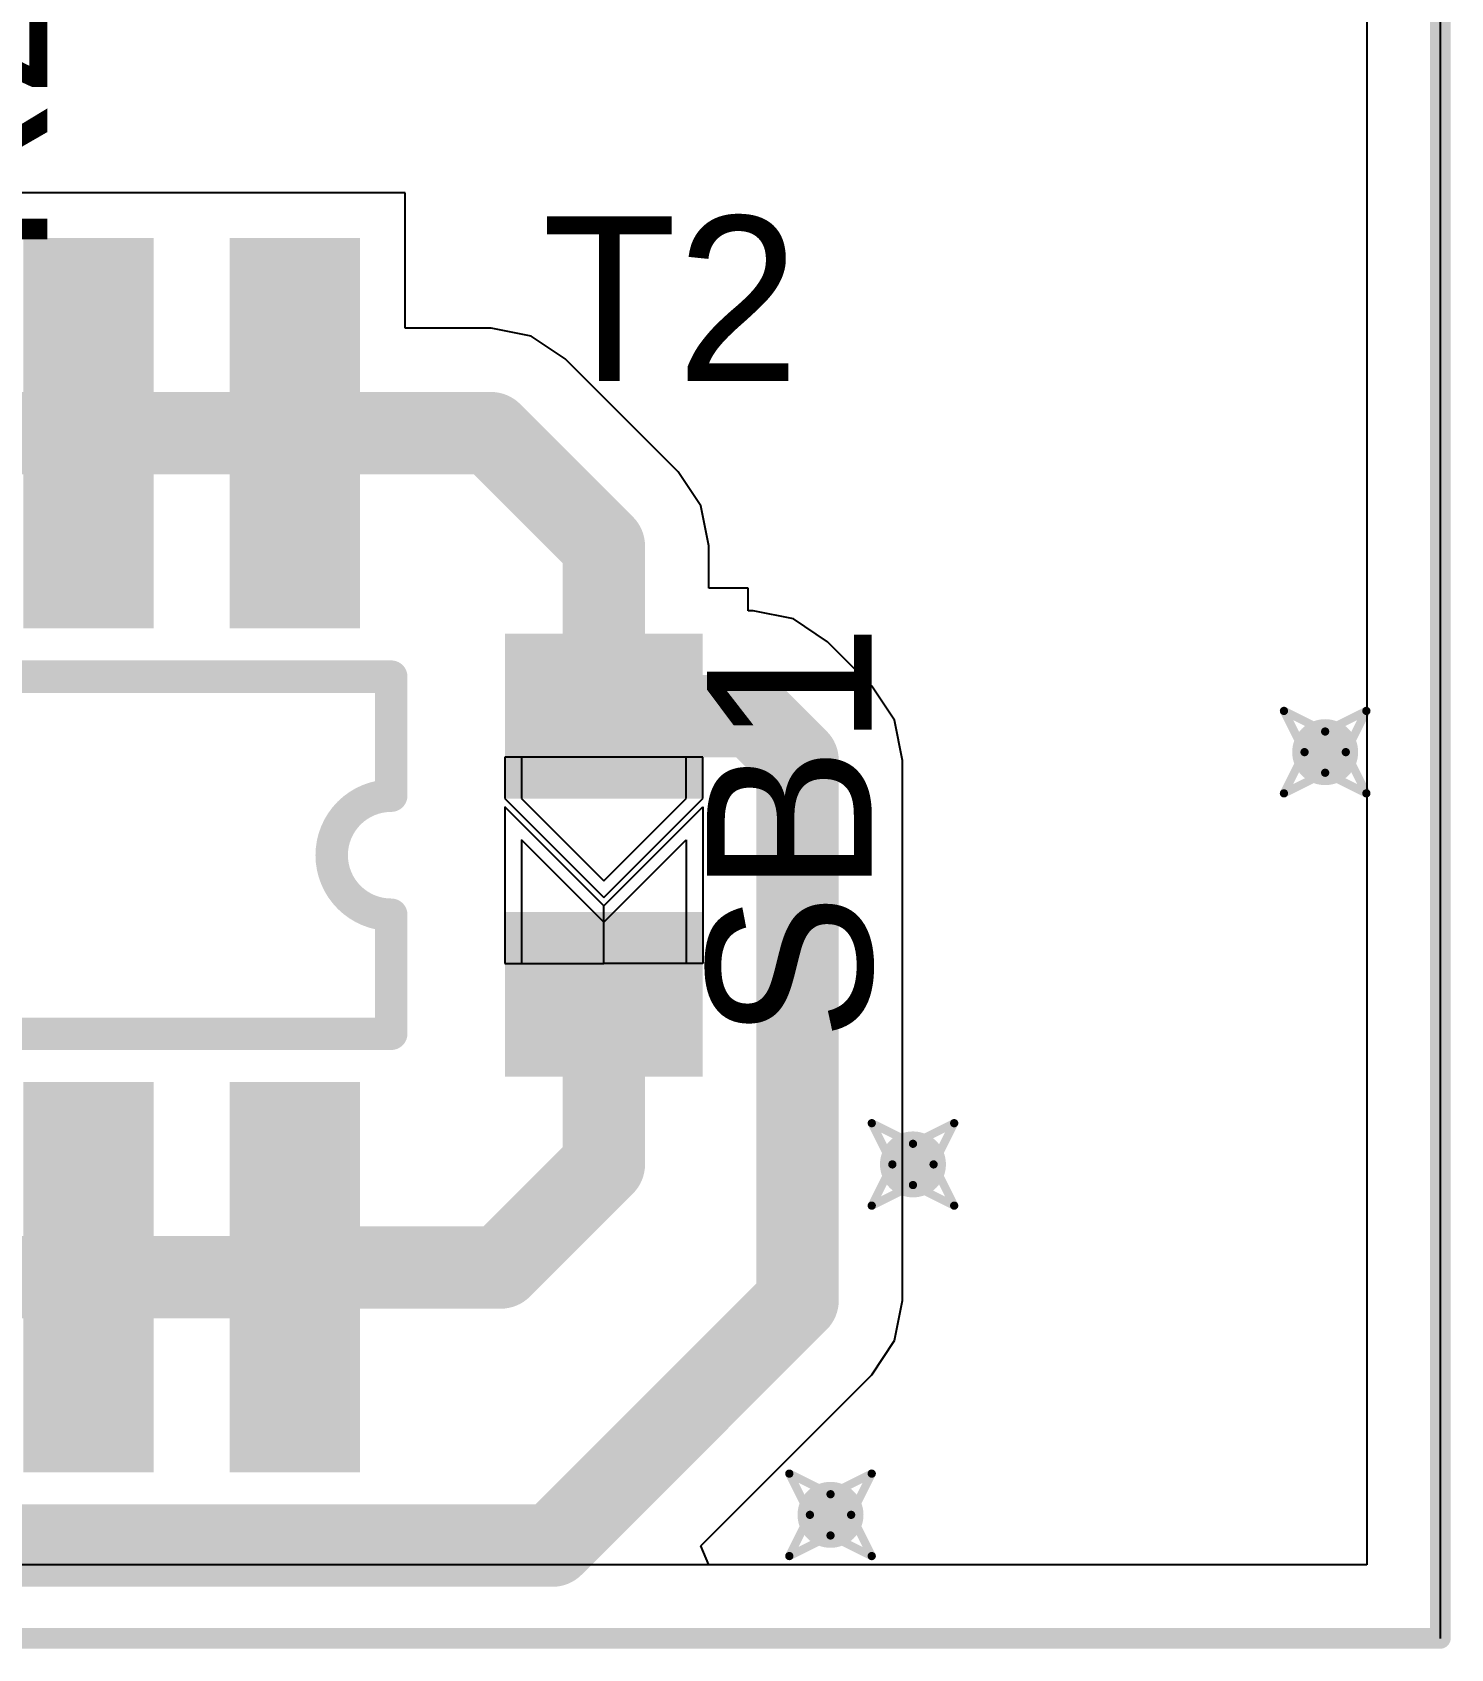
# Model space of a CAD drawing. Header units: millimetres. Extents: x 2.26 to 6.57, y 1.2 to 4.64.
# Drawn here: x 4.8946 to 5.2387, y 3.4857 to 3.8777 of the extents above; entities that cross this region are included whole.
import ezdxf

# ---------------------------------------------------------------- set-up
doc = ezdxf.new("R2010")
doc.units = ezdxf.units.MM
doc.header["$MEASUREMENT"] = 0
for name, color, linetype in [('BottomLayer', 5, 'Continuous'), ('DrillDrawing', 1, 'Continuous'), ('KeepOutLayer', 6, 'Continuous'), ('Mechanical1', 6, 'Continuous'), ('MultiLayer', 9, 'Continuous'), ('TopLayer', 1, 'Continuous'), ('TopOverlay', 2, 'Continuous'), ('TopPaste', 8, 'Continuous'), ('TopSolder', 216, 'Continuous'), ('ViaHoleLayer', 16, 'Continuous')]:
    doc.layers.add(name, color=color, linetype=linetype)

# ---------------------------------------------------------------- blocks, each defined once
blk = doc.blocks.new('SO8_145')
at = {"layer": 'TopLayer'}
for points in [[(-0.06319, 0.14567), (-0.08681, 0.14567), (-0.06319, 0.05906), (-0.08681, 0.05906)], [(-0.01319, 0.14567), (-0.03681, 0.14567), (-0.01319, 0.05906), (-0.03681, 0.05906)], [(0.03681, 0.14567), (0.01319, 0.14567), (0.03681, 0.05906), (0.01319, 0.05906)], [(0.08681, 0.14567), (0.06319, 0.14567), (0.08681, 0.05906), (0.06319, 0.05906)], [(-0.06319, -0.05905), (-0.08681, -0.05905), (-0.06319, -0.14567), (-0.08681, -0.14567)], [(-0.01319, -0.05906), (-0.03681, -0.05906), (-0.01319, -0.14567), (-0.03681, -0.14567)], [(0.03681, -0.05906), (0.01319, -0.05906), (0.03681, -0.14567), (0.01319, -0.14567)], [(0.08681, -0.05906), (0.06319, -0.05906), (0.08681, -0.14567), (0.06319, -0.14567)]]:
    blk.add_solid(points, dxfattribs=at)
at = {"layer": 'TopOverlay', "const_width": 0.00787}
for points in [[(-0.09842, 0.04331), (-0.09842, 0.01444)], [(0.09843, 0.04331), (-0.09842, 0.04331)], [(0.09843, 0.04331), (0.09843, -0.04331)], [(-0.09842, -0.01444), (-0.09842, -0.04331)], [(0.09843, -0.04331), (-0.09842, -0.04331)]]:
    blk.add_lwpolyline(points, dxfattribs=at)
at = {"layer": 'TopOverlay'}
for points, const_width in [([(-0.10039, 0.04331, 1), (-0.09646, 0.04331, 1)], 0.00394), ([(-0.10039, 0.04331, 1), (-0.09646, 0.04331, 1)], 0.00394), ([(0.09646, 0.04331, 1), (0.10039, 0.04331, 1)], 0.00394), ([(0.09646, 0.04331, 1), (0.10039, 0.04331, 1)], 0.00394), ([(-0.10039, 0.01444, 1), (-0.09646, 0.01444, 1)], 0.00394), ([(-0.10039, 0.01444, 1), (-0.09646, 0.01444, 1)], 0.00394), ([(-0.10039, -0.01444, 1), (-0.09646, -0.01444, 1)], 0.00394), ([(-0.10039, -0.01444, 1), (-0.09646, -0.01444, 1)], 0.00394), ([(-0.10039, -0.04331, 1), (-0.09646, -0.04331, 1)], 0.00394), ([(-0.10039, -0.04331, 1), (-0.09646, -0.04331, 1)], 0.00394), ([(0.09646, -0.04331, 1), (0.10039, -0.04331, 1)], 0.00394), ([(0.09646, -0.04331, 1), (0.10039, -0.04331, 1)], 0.00394), ([(-0.10354, -0.10236, 1), (-0.11339, -0.10236, 1)], 0.00984), ([(-0.11585, -0.10236, 1), (-0.11093, -0.10236, 1)], 0.00492), ([(-0.106, -0.10236, 1), (-0.10108, -0.10236, 1)], 0.00492)]:
    blk.add_lwpolyline(points, format="xyb", close=True, dxfattribs=dict(at, const_width=const_width))
at = {"layer": 'TopOverlay', "const_width": 0.00787}
blk.add_lwpolyline([(-0.09842, 0.01444, -1), (-0.09842, -0.01444)], format="xyb", dxfattribs=at)
at = {"layer": 'TopPaste'}
for points in [[(-0.06319, 0.14567), (-0.08681, 0.14567), (-0.06319, 0.05906), (-0.08681, 0.05906)], [(-0.01319, 0.14567), (-0.03681, 0.14567), (-0.01319, 0.05906), (-0.03681, 0.05906)], [(0.03681, 0.14567), (0.01319, 0.14567), (0.03681, 0.05906), (0.01319, 0.05906)], [(0.08681, 0.14567), (0.06319, 0.14567), (0.08681, 0.05906), (0.06319, 0.05906)], [(-0.06319, -0.05905), (-0.08681, -0.05905), (-0.06319, -0.14567), (-0.08681, -0.14567)], [(-0.01319, -0.05906), (-0.03681, -0.05906), (-0.01319, -0.14567), (-0.03681, -0.14567)], [(0.03681, -0.05906), (0.01319, -0.05906), (0.03681, -0.14567), (0.01319, -0.14567)], [(0.08681, -0.05906), (0.06319, -0.05906), (0.08681, -0.14567), (0.06319, -0.14567)]]:
    blk.add_solid(points, dxfattribs=at)
at = {"layer": 'TopSolder'}
for points in [[(-0.05919, 0.14967), (-0.09081, 0.14967), (-0.05919, 0.05505), (-0.09081, 0.05505)], [(-0.00919, 0.14967), (-0.04081, 0.14967), (-0.00919, 0.05505), (-0.04081, 0.05505)], [(0.04081, 0.14967), (0.00919, 0.14967), (0.04081, 0.05505), (0.00919, 0.05505)], [(0.09081, 0.14967), (0.05919, 0.14967), (0.09081, 0.05505), (0.05919, 0.05505)], [(-0.05919, -0.05505), (-0.09081, -0.05505), (-0.05919, -0.14967), (-0.09081, -0.14967)], [(-0.00919, -0.05505), (-0.04081, -0.05505), (-0.00919, -0.14967), (-0.04081, -0.14967)], [(0.04081, -0.05505), (0.00919, -0.05505), (0.04081, -0.14967), (0.00919, -0.14967)], [(0.09081, -0.05505), (0.05919, -0.05505), (0.09081, -0.14967), (0.05919, -0.14967)]]:
    blk.add_solid(points, dxfattribs=at)
blk = doc.blocks.new('JP2_SMD_148')
at = {"layer": 'TopLayer'}
for p, q in [((-0.02625, 0.02), (-0.02625, 0)), ((0.00375, 0.02), (-0.02625, 0.02)), ((-0.01625, 0), (0.00375, 0.02)), ((0.01375, 0.02), (-0.00625, 0)), ((0.02375, 0.02), (0.01375, 0.02)), ((0.02375, -0.02), (0.02375, 0.02)), ((-0.02625, -0.02), (-0.02625, 0)), ((-0.02625, 0), (-0.01625, 0)), ((-0.02625, 0), (-0.01625, 0)), ((-0.01625, 0), (0.00375, -0.02)), ((-0.00625, 0), (0.01375, -0.02)), ((0.00375, -0.02), (-0.02625, -0.02)), ((0.01375, -0.02), (0.02375, -0.02))]:
    blk.add_line(p, q, dxfattribs=at)
for points in [[(-0.01775, 0.02), (-0.04975, 0.02), (-0.01775, -0.02), (-0.04975, -0.02)], [(0.04975, 0.02), (0.01775, 0.02), (0.04975, -0.02), (0.01775, -0.02)]]:
    blk.add_solid(points, dxfattribs=at)
at = {"layer": 'TopPaste'}
for p, q in [((-0.02625, 0.02), (-0.02625, 0)), ((0.00375, 0.02), (-0.02625, 0.02)), ((-0.01625, 0), (0.00375, 0.02)), ((0.01375, 0.02), (-0.00625, 0)), ((0.02375, 0.02), (0.01375, 0.02)), ((0.02375, -0.02), (0.02375, 0.02)), ((-0.02625, -0.02), (-0.02625, 0)), ((-0.02625, 0), (-0.01625, 0)), ((-0.02625, 0), (-0.01625, 0)), ((-0.01625, 0), (0.00375, -0.02)), ((-0.00625, 0), (0.01375, -0.02)), ((0.00375, -0.02), (-0.02625, -0.02)), ((0.01375, -0.02), (0.02375, -0.02))]:
    blk.add_line(p, q, dxfattribs=at)
for points in [[(-0.01775, 0.02), (-0.04975, 0.02), (-0.01775, -0.02), (-0.04975, -0.02)], [(0.04975, 0.02), (0.01775, 0.02), (0.04975, -0.02), (0.01775, -0.02)]]:
    blk.add_solid(points, dxfattribs=at)
at = {"layer": 'TopSolder'}
for p, q in [((-0.02625, 0.024), (-0.02625, 0)), ((0.01175, 0.024), (-0.02625, 0.024)), ((-0.01225, 0), (0.01175, 0.024)), ((0.01375, 0.024), (-0.01025, 0)), ((0.02375, 0.024), (0.01375, 0.024)), ((0.02375, -0.024), (0.02375, 0.024)), ((-0.02625, -0.024), (-0.02625, 0)), ((-0.02625, 0), (-0.01225, 0)), ((-0.02625, 0), (-0.01225, 0)), ((-0.01225, 0), (0.01175, -0.024)), ((-0.01025, 0), (0.01375, -0.024)), ((0.01175, -0.024), (-0.02625, -0.024)), ((0.01375, -0.024), (0.02375, -0.024))]:
    blk.add_line(p, q, dxfattribs=at)
for points in [[(-0.01375, 0.024), (-0.05375, 0.024), (-0.01375, -0.024), (-0.05375, -0.024)], [(0.05375, 0.024), (0.01375, 0.024), (0.05375, -0.024), (0.01375, -0.024)]]:
    blk.add_solid(points, dxfattribs=at)

msp = doc.modelspace()

# ---------------------------------------------------------------- linework, layer by layer
at = {"layer": 'BottomLayer'}
for p, q in [((5.21838, 4.37402), (5.21838, 3.50603)), ((5.21838, 3.50603), (4.6063, 3.50603))]:
    msp.add_line(p, q, dxfattribs=at)
at = {"layer": 'BottomLayer', "const_width": 0.008}
for points in [[(5.20427, 3.70315, 1), (5.21227, 3.70315, 1)], [(5.10427, 3.60315, 1), (5.11227, 3.60315, 1)], [(5.08427, 3.51815, 1), (5.09227, 3.51815, 1)]]:
    msp.add_lwpolyline(points, format="xyb", close=True, dxfattribs=at)
at = {"layer": 'DrillDrawing', "const_width": 0.002}
for points in [[(5.19827, 3.71315), (5.20827, 3.70815)], [(5.19827, 3.71315), (5.20327, 3.70315)], [(5.20827, 3.70815), (5.21827, 3.71315)], [(5.21327, 3.70315), (5.21827, 3.71315)], [(5.19827, 3.69315), (5.20327, 3.70315)], [(5.21327, 3.70315), (5.21827, 3.69315)], [(5.19827, 3.69315), (5.20827, 3.69815)], [(5.20827, 3.69815), (5.21827, 3.69315)], [(5.09827, 3.61315), (5.10827, 3.60815)], [(5.09827, 3.61315), (5.10327, 3.60315)], [(5.10827, 3.60815), (5.11827, 3.61315)], [(5.11327, 3.60315), (5.11827, 3.61315)], [(5.09827, 3.59315), (5.10327, 3.60315)], [(5.11327, 3.60315), (5.11827, 3.59315)], [(5.09827, 3.59315), (5.10827, 3.59815)], [(5.10827, 3.59815), (5.11827, 3.59315)], [(5.07827, 3.52815), (5.08827, 3.52315)], [(5.07827, 3.52815), (5.08327, 3.51815)], [(5.08827, 3.52315), (5.09827, 3.52815)], [(5.09327, 3.51815), (5.09827, 3.52815)], [(5.07827, 3.50815), (5.08327, 3.51815)], [(5.09327, 3.51815), (5.09827, 3.50815)], [(5.07827, 3.50815), (5.08827, 3.51315)], [(5.08827, 3.51315), (5.09827, 3.50815)]]:
    msp.add_lwpolyline(points, dxfattribs=at)
at = {"layer": 'DrillDrawing', "const_width": 0.001}
for points in [[(5.19777, 3.71315, 1), (5.19877, 3.71315, 1)], [(5.19777, 3.71315, 1), (5.19877, 3.71315, 1)], [(5.21777, 3.71315, 1), (5.21877, 3.71315, 1)], [(5.21777, 3.71315, 1), (5.21877, 3.71315, 1)], [(5.20777, 3.70815, 1), (5.20877, 3.70815, 1)], [(5.20777, 3.70815, 1), (5.20877, 3.70815, 1)], [(5.20277, 3.70315, 1), (5.20377, 3.70315, 1)], [(5.20277, 3.70315, 1), (5.20377, 3.70315, 1)], [(5.21277, 3.70315, 1), (5.21377, 3.70315, 1)], [(5.21277, 3.70315, 1), (5.21377, 3.70315, 1)], [(5.20777, 3.69815, 1), (5.20877, 3.69815, 1)], [(5.20777, 3.69815, 1), (5.20877, 3.69815, 1)], [(5.19777, 3.69315, 1), (5.19877, 3.69315, 1)], [(5.19777, 3.69315, 1), (5.19877, 3.69315, 1)], [(5.21777, 3.69315, 1), (5.21877, 3.69315, 1)], [(5.21777, 3.69315, 1), (5.21877, 3.69315, 1)], [(5.09777, 3.61315, 1), (5.09877, 3.61315, 1)], [(5.09777, 3.61315, 1), (5.09877, 3.61315, 1)], [(5.11777, 3.61315, 1), (5.11877, 3.61315, 1)], [(5.11777, 3.61315, 1), (5.11877, 3.61315, 1)], [(5.10777, 3.60815, 1), (5.10877, 3.60815, 1)], [(5.10777, 3.60815, 1), (5.10877, 3.60815, 1)], [(5.10277, 3.60315, 1), (5.10377, 3.60315, 1)], [(5.10277, 3.60315, 1), (5.10377, 3.60315, 1)], [(5.11277, 3.60315, 1), (5.11377, 3.60315, 1)], [(5.11277, 3.60315, 1), (5.11377, 3.60315, 1)], [(5.10777, 3.59815, 1), (5.10877, 3.59815, 1)], [(5.10777, 3.59815, 1), (5.10877, 3.59815, 1)], [(5.09777, 3.59315, 1), (5.09877, 3.59315, 1)], [(5.09777, 3.59315, 1), (5.09877, 3.59315, 1)], [(5.11777, 3.59315, 1), (5.11877, 3.59315, 1)], [(5.11777, 3.59315, 1), (5.11877, 3.59315, 1)], [(5.07777, 3.52815, 1), (5.07877, 3.52815, 1)], [(5.07777, 3.52815, 1), (5.07877, 3.52815, 1)], [(5.09777, 3.52815, 1), (5.09877, 3.52815, 1)], [(5.09777, 3.52815, 1), (5.09877, 3.52815, 1)], [(5.08777, 3.52315, 1), (5.08877, 3.52315, 1)], [(5.08777, 3.52315, 1), (5.08877, 3.52315, 1)], [(5.08277, 3.51815, 1), (5.08377, 3.51815, 1)], [(5.08277, 3.51815, 1), (5.08377, 3.51815, 1)], [(5.09277, 3.51815, 1), (5.09377, 3.51815, 1)], [(5.09277, 3.51815, 1), (5.09377, 3.51815, 1)], [(5.08777, 3.51315, 1), (5.08877, 3.51315, 1)], [(5.08777, 3.51315, 1), (5.08877, 3.51315, 1)], [(5.07777, 3.50815, 1), (5.07877, 3.50815, 1)], [(5.07777, 3.50815, 1), (5.07877, 3.50815, 1)], [(5.09777, 3.50815, 1), (5.09877, 3.50815, 1)], [(5.09777, 3.50815, 1), (5.09877, 3.50815, 1)]]:
    msp.add_lwpolyline(points, format="xyb", close=True, dxfattribs=at)
at = {"layer": 'KeepOutLayer', "const_width": 0.005}
for points in [[(5.23622, 3.48819), (5.23622, 4.37402)], [(4.6063, 3.48819), (5.23622, 3.48819)]]:
    msp.add_lwpolyline(points, dxfattribs=at)
at = {"layer": 'KeepOutLayer', "const_width": 0.0025}
msp.add_lwpolyline([(5.23497, 3.48819, 1), (5.23747, 3.48819, 1)], format="xyb", close=True, dxfattribs=at)
msp.add_lwpolyline([(5.23497, 3.48819, 1), (5.23747, 3.48819, 1)], format="xyb", close=True, dxfattribs=at)
at = {"layer": 'Mechanical1'}
msp.add_line((5.23622, 3.48819), (5.23622, 4.37402), dxfattribs=at)
at = {"layer": 'Mechanical1', "const_width": 0.005}
msp.add_lwpolyline([(4.6063, 3.48819), (5.23622, 3.48819)], dxfattribs=at)
at = {"layer": 'Mechanical1', "const_width": 0.0025}
msp.add_lwpolyline([(5.23497, 3.48819, 1), (5.23747, 3.48819, 1)], format="xyb", close=True, dxfattribs=at)
at = {"layer": 'MultiLayer', "const_width": 0.008}
for points in [[(5.20427, 3.70315, 1), (5.21227, 3.70315, 1)], [(5.10427, 3.60315, 1), (5.11227, 3.60315, 1)], [(5.08427, 3.51815, 1), (5.09227, 3.51815, 1)]]:
    msp.add_lwpolyline(points, format="xyb", close=True, dxfattribs=at)
at = {"layer": 'TopLayer'}
for p, q in [((5.21838, 4.37402), (5.21838, 3.50603)), ((4.93146, 3.83882), (4.8866, 3.83882)), ((4.98508, 3.83882), (4.93146, 3.83882)), ((4.93146, 3.83882), (4.93146, 3.83882)), ((4.98508, 3.806), (4.98508, 3.83882)), ((5.00591, 3.806), (4.98508, 3.806)), ((5.01566, 3.80406), (5.00591, 3.806)), ((5.02393, 3.79854), (5.01566, 3.80406)), ((5.05129, 3.77117), (5.02393, 3.79854)), ((5.05682, 3.7629), (5.05129, 3.77117)), ((5.05876, 3.75315), (5.05682, 3.7629)), ((5.05876, 3.7429), (5.05876, 3.75315)), ((5.06827, 3.7429), (5.05876, 3.7429)), ((5.06827, 3.73739), (5.06827, 3.7429)), ((5.06952, 3.73739), (5.06827, 3.73739)), ((5.07927, 3.73545), (5.06952, 3.73739)), ((5.08754, 3.72992), (5.07927, 3.73545)), ((5.09829, 3.71917), (5.08754, 3.72992)), ((5.10382, 3.7109), (5.09829, 3.71917)), ((5.10576, 3.70115), (5.10382, 3.7109)), ((5.10576, 3.57015), (5.10576, 3.70115)), ((5.10382, 3.5604), (5.10576, 3.57015)), ((5.10576, 3.57015), (5.10576, 3.57015)), ((5.10576, 3.57015), (5.10576, 3.57015)), ((5.10576, 3.57015), (5.10576, 3.57015)), ((5.09829, 3.55213), (5.10382, 3.5604)), ((5.05682, 3.51065), (5.09829, 3.55213)), ((5.05873, 3.50603), (5.05682, 3.51065)), ((5.21838, 3.50603), (5.05873, 3.50603))]:
    msp.add_line(p, q, dxfattribs=at)
at = {"layer": 'TopLayer', "const_width": 0.02}
for points in [[(4.85827, 3.78051), (4.90827, 3.78051)], [(4.90827, 3.78051), (4.95827, 3.78051)], [(4.95827, 3.78051), (5.00591, 3.78051)], [(5.00591, 3.78051), (5.03327, 3.75315)], [(5.03327, 3.7169), (5.03327, 3.75315)], [(5.03327, 3.7119), (5.06952, 3.7119)], [(5.06952, 3.7119), (5.08027, 3.70115)], [(5.08027, 3.57015), (5.08027, 3.70115)], [(5.03327, 3.60315), (5.03327, 3.6369)], [(5.00827, 3.57815), (5.03327, 3.60315)], [(4.95827, 3.57579), (4.96063, 3.57815)], [(4.96063, 3.57815), (5.00827, 3.57815)], [(4.85827, 3.57579), (4.90827, 3.57579)], [(4.90827, 3.57579), (4.95827, 3.57579)], [(5.02081, 3.51069), (5.08027, 3.57015)], [(4.76827, 3.51069), (5.02081, 3.51069)]]:
    msp.add_lwpolyline(points, dxfattribs=at)
at = {"layer": 'TopLayer'}
for points, const_width in [([(4.90327, 3.78051, 1), (4.91327, 3.78051, 1)], 0.01), ([(4.90327, 3.78051, 1), (4.91327, 3.78051, 1)], 0.01), ([(4.95327, 3.78051, 1), (4.96327, 3.78051, 1)], 0.01), ([(4.95327, 3.78051, 1), (4.96327, 3.78051, 1)], 0.01), ([(5.00091, 3.78051, 1), (5.01091, 3.78051, 1)], 0.01), ([(5.00091, 3.78051, 1), (5.01091, 3.78051, 1)], 0.01), ([(5.02827, 3.75315, 1), (5.03827, 3.75315, 1)], 0.01), ([(5.02827, 3.75315, 1), (5.03827, 3.75315, 1)], 0.01), ([(5.02827, 3.7169, 1), (5.03827, 3.7169, 1)], 0.01), ([(5.02827, 3.7119, 1), (5.03827, 3.7119, 1)], 0.01), ([(5.06452, 3.7119, 1), (5.07452, 3.7119, 1)], 0.01), ([(5.06452, 3.7119, 1), (5.07452, 3.7119, 1)], 0.01), ([(5.07527, 3.70115, 1), (5.08527, 3.70115, 1)], 0.01), ([(5.07527, 3.70115, 1), (5.08527, 3.70115, 1)], 0.01), ([(5.20427, 3.70315, 1), (5.21227, 3.70315, 1)], 0.008), ([(5.02827, 3.6369, 1), (5.03827, 3.6369, 1)], 0.01), ([(5.02827, 3.60315, 1), (5.03827, 3.60315, 1)], 0.01), ([(5.02827, 3.60315, 1), (5.03827, 3.60315, 1)], 0.01), ([(5.10427, 3.60315, 1), (5.11227, 3.60315, 1)], 0.008), ([(4.95563, 3.57815, 1), (4.96563, 3.57815, 1)], 0.01), ([(4.95563, 3.57815, 1), (4.96563, 3.57815, 1)], 0.01), ([(5.00327, 3.57815, 1), (5.01327, 3.57815, 1)], 0.01), ([(5.00327, 3.57815, 1), (5.01327, 3.57815, 1)], 0.01), ([(4.90327, 3.57579, 1), (4.91327, 3.57579, 1)], 0.01), ([(4.90327, 3.57579, 1), (4.91327, 3.57579, 1)], 0.01), ([(4.95327, 3.57579, 1), (4.96327, 3.57579, 1)], 0.01), ([(4.95327, 3.57579, 1), (4.96327, 3.57579, 1)], 0.01), ([(5.07527, 3.57015, 1), (5.08527, 3.57015, 1)], 0.01), ([(5.07527, 3.57015, 1), (5.08527, 3.57015, 1)], 0.01), ([(5.08427, 3.51815, 1), (5.09227, 3.51815, 1)], 0.008), ([(5.01581, 3.51069, 1), (5.02581, 3.51069, 1)], 0.01), ([(5.01581, 3.51069, 1), (5.02581, 3.51069, 1)], 0.01)]:
    msp.add_lwpolyline(points, format="xyb", close=True, dxfattribs=dict(at, const_width=const_width))
at = {"layer": 'ViaHoleLayer', "const_width": 0.004}
for points in [[(5.20627, 3.70315, 1), (5.21027, 3.70315, 1)], [(5.10627, 3.60315, 1), (5.11027, 3.60315, 1)], [(5.08627, 3.51815, 1), (5.09027, 3.51815, 1)]]:
    msp.add_lwpolyline(points, format="xyb", close=True, dxfattribs=at)

# ---------------------------------------------------------------- block references
for name, p, rotation in [('SO8_145', (4.88327, 3.67815), 180), ('JP2_SMD_148', (5.03327, 3.67815), 90)]:
    msp.add_blockref(name, p, dxfattribs=dict(rotation=rotation))

# ---------------------------------------------------------------- texts
at = {"layer": 'TopOverlay'}
for s, p in [('R21', (4.89827, 3.82315)), ('SB1', (5.09827, 3.63315))]:
    msp.add_text(s, height=0.04, rotation=90, dxfattribs=at).set_placement(p)
msp.add_text('T2', height=0.04, dxfattribs=at).set_placement((5.01827, 3.79315))

doc.saveas('drawing.dxf')
